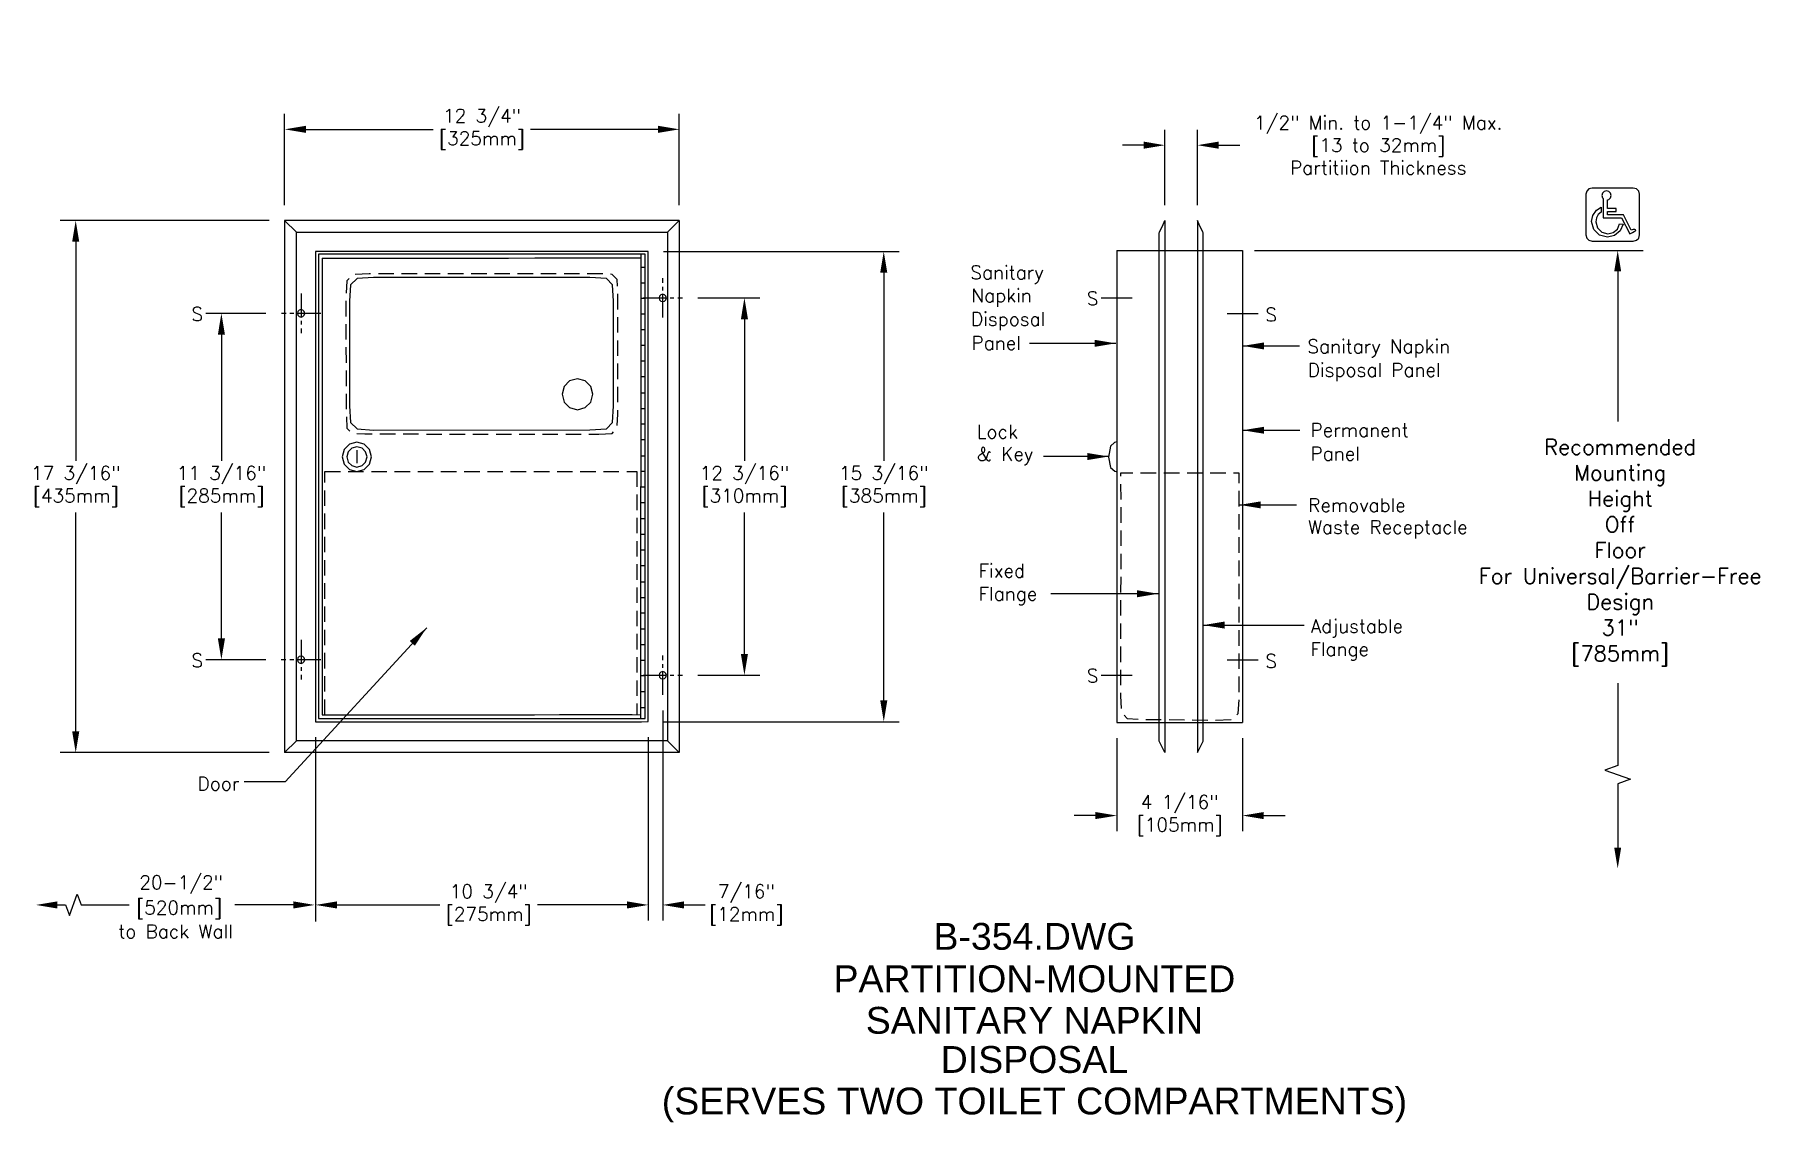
# Model space of a CAD drawing. Extents: x 0.2 to 55.9, y 1.1 to 36.2.
import ezdxf
from ezdxf.enums import TextEntityAlignment as Align

# ---------------------------------------------------------------- set-up
doc = ezdxf.new("R2010")
doc.units = 0
doc.header["$MEASUREMENT"] = 0
doc.header["$PDMODE"] = 35
doc.header["$PDSIZE"] = 1
doc.linetypes.add('CENTER2', pattern=[1.125, 0.75, -0.125, 0.125, -0.125])
doc.linetypes.add('HIDDEN2', pattern=[0.1875, 0.125, -0.0625])
doc.layers.get('0').update_dxf_attribs({"linetype": 'CONTINUOUS'})
doc.layers.get('DEFPOINTS').update_dxf_attribs({"linetype": 'CONTINUOUS'})
for name, color, linetype in [('DETAIL', 4, 'CONTINUOUS'), ('DIM', 1, 'CONTINUOUS'), ('TEXT', 2, 'CONTINUOUS')]:
    doc.layers.add(name, color=color, linetype=linetype)
doc.styles.add('ARIAL_5', font='arial.ttf', dxfattribs={"height": 5})
doc.styles.add('DIM_S_7', font='simplex.shx', dxfattribs={"height": 0.5625})
doc.styles.add('DIM_S_8', font='simplex.shx', dxfattribs={"height": 0.4375})
doc.dimstyles.new('DIM_S_7', dxfattribs={"dimtxt": 0.12, "dimasz": 0.6875, "dimexe": 0.5, "dimexo": 0.5, "dimgap": 0.09375, "dimtad": 0, "dimtih": 1, "dimtoh": 1, "dimdec": 4, "dimzin": 0, "dimtxsty": 'DIM_S_8', "dimcen": 0.09375, "dimaunit": 1, "dimazin": 3, "dimtfac": 1, "dimtdec": 4, "dimtofl": 0, "dimtmove": 0, "dimatfit": 3, "dimtolj": 1, "dimtzin": 0})

# ---------------------------------------------------------------- blocks, each defined once
blk = doc.blocks.new('*D7')
at = {"color": 0, "linetype": 'BYBLOCK'}
for p, q in [((20.517, 29.188), (28.127, 29.188)), ((27.627, 28.5), (27.627, 22.427)), ((27.627, 14.688), (27.627, 20.761)), ((20.519, 14), (28.127, 14))]:
    blk.add_line(p, q, dxfattribs=at)
for points in [[(27.513, 28.5), (27.742, 28.5), (27.627, 29.188)], [(27.513, 14.688), (27.742, 14.688), (27.627, 14)]]:
    blk.add_solid(points, dxfattribs=at)
at = {"layer": 'DEFPOINTS', "color": 0, "linetype": 'BYBLOCK'}
for p in [(20.017, 29.188), (20.019, 14), (27.627, 14)]:
    blk.add_point(p, dxfattribs=at)
at = {"color": 0, "linetype": 'BYBLOCK', "insert": (27.627, 21.594), "char_height": 0.4375, "attachment_point": 5, "style": 'DIM_S_8'}
blk.add_mtext('\\A1;15 3/16"\\P[385mm]', dxfattribs=at)
blk = doc.blocks.new('TBLK_TX')
blk = doc.blocks.new('*D4')
at = {"color": 0, "linetype": 'BYBLOCK'}
for p, q in [((21.625, 27.688), (23.626, 27.688)), ((23.126, 27), (23.126, 22.427)), ((23.126, 16.188), (23.126, 20.761)), ((21.625, 15.5), (23.626, 15.5))]:
    blk.add_line(p, q, dxfattribs=at)
for points in [[(23.012, 27), (23.241, 27), (23.126, 27.688)], [(23.012, 16.188), (23.241, 16.188), (23.126, 15.5)]]:
    blk.add_solid(points, dxfattribs=at)
at = {"layer": 'DEFPOINTS', "color": 0, "linetype": 'BYBLOCK'}
for p in [(21.125, 27.688), (21.125, 15.5), (23.126, 15.5)]:
    blk.add_point(p, dxfattribs=at)
at = {"color": 0, "linetype": 'BYBLOCK', "insert": (23.126, 21.594), "char_height": 0.4375, "attachment_point": 5, "style": 'DIM_S_8'}
blk.add_mtext('\\A1;12 3/16"\\P[310mm]', dxfattribs=at)
blk = doc.blocks.new('*D3')
at = {"color": 0, "linetype": 'BYBLOCK'}
for p, q in [((7.667, 27.188), (5.73, 27.188)), ((6.23, 26.5), (6.23, 22.427)), ((6.23, 16.688), (6.23, 20.761)), ((7.666, 16), (5.73, 16))]:
    blk.add_line(p, q, dxfattribs=at)
for points in [[(6.116, 26.5), (6.345, 26.5), (6.23, 27.188)], [(6.116, 16.688), (6.345, 16.688), (6.23, 16)]]:
    blk.add_solid(points, dxfattribs=at)
at = {"layer": 'DEFPOINTS', "color": 0, "linetype": 'BYBLOCK'}
for p in [(8.167, 27.188), (6.23, 16), (8.166, 16)]:
    blk.add_point(p, dxfattribs=at)
at = {"color": 0, "linetype": 'BYBLOCK', "insert": (6.23, 21.594), "char_height": 0.4375, "attachment_point": 5, "style": 'DIM_S_8'}
blk.add_mtext('\\A1;11 3/16"\\P[285mm]', dxfattribs=at)
blk = doc.blocks.new('*D2')
at = {"color": 0, "linetype": 'BYBLOCK'}
for p, q in [((7.772, 30.188), (1.024, 30.188)), ((1.524, 29.5), (1.524, 22.427)), ((1.524, 13.688), (1.524, 20.761)), ((7.772, 13), (1.024, 13))]:
    blk.add_line(p, q, dxfattribs=at)
for points in [[(1.409, 29.5), (1.638, 29.5), (1.524, 30.188)], [(1.409, 13.688), (1.638, 13.688), (1.524, 13)]]:
    blk.add_solid(points, dxfattribs=at)
at = {"layer": 'DEFPOINTS', "color": 0, "linetype": 'BYBLOCK'}
for p in [(8.272, 30.188), (1.524, 13), (8.272, 13)]:
    blk.add_point(p, dxfattribs=at)
at = {"color": 0, "linetype": 'BYBLOCK', "insert": (1.524, 21.594), "char_height": 0.4375, "attachment_point": 5, "style": 'DIM_S_8'}
blk.add_mtext('\\A1;17 3/16"\\P[435mm]', dxfattribs=at)
blk = doc.blocks.new('*D11')
at = {"color": 0, "linetype": 'BYBLOCK'}
for p, q in [((9.272, 13.5), (9.272, 7.581)), ((20.019, 13.5), (20.019, 7.581)), ((9.96, 8.081), (13.291, 8.081)), ((19.331, 8.081), (16.437, 8.081))]:
    blk.add_line(p, q, dxfattribs=at)
for points in [[(9.96, 8.195), (9.96, 7.966), (9.272, 8.081)], [(19.331, 8.195), (19.331, 7.966), (20.019, 8.081)]]:
    blk.add_solid(points, dxfattribs=at)
at = {"layer": 'DEFPOINTS', "color": 0, "linetype": 'BYBLOCK'}
for p in [(9.272, 14), (20.019, 14), (20.019, 8.081)]:
    blk.add_point(p, dxfattribs=at)
at = {"color": 0, "linetype": 'BYBLOCK', "insert": (14.864, 8.081), "char_height": 0.4375, "attachment_point": 5, "style": 'DIM_S_8'}
blk.add_mtext('\\A1;10 3/4"\\P[275mm]', dxfattribs=at)
blk = doc.blocks.new('*D10')
at = {"color": 0, "linetype": 'BYBLOCK'}
for p, q in [((20.487, 14.363), (20.487, 7.581)), ((20.019, 13.5), (20.019, 7.581)), ((19.331, 8.081), (18.644, 8.081)), ((21.175, 8.081), (21.862, 8.081))]:
    blk.add_line(p, q, dxfattribs=at)
for points in [[(19.331, 8.195), (19.331, 7.966), (20.019, 8.081)], [(21.175, 8.195), (21.175, 7.966), (20.487, 8.081)]]:
    blk.add_solid(points, dxfattribs=at)
at = {"layer": 'DEFPOINTS', "color": 0, "linetype": 'BYBLOCK'}
for p in [(20.487, 14.863), (20.019, 14), (20.487, 8.081)]:
    blk.add_point(p, dxfattribs=at)
at = {"color": 0, "linetype": 'BYBLOCK', "insert": (23.185, 8.081), "char_height": 0.4375, "attachment_point": 5, "style": 'DIM_S_8'}
blk.add_mtext('\\A1;7/16"\\P[12mm]', dxfattribs=at)
blk = doc.blocks.new('*D1')
at = {"color": 0, "linetype": 'BYBLOCK'}
for p, q in [((8.272, 30.688), (8.272, 33.632)), ((21.022, 30.688), (21.022, 33.632)), ((8.96, 33.132), (13.075, 33.132)), ((20.335, 33.132), (16.22, 33.132))]:
    blk.add_line(p, q, dxfattribs=at)
for points in [[(8.96, 33.247), (8.96, 33.017), (8.272, 33.132)], [(20.335, 33.247), (20.335, 33.017), (21.022, 33.132)]]:
    blk.add_solid(points, dxfattribs=at)
at = {"layer": 'DEFPOINTS', "color": 0, "linetype": 'BYBLOCK'}
for p in [(21.022, 33.132), (8.272, 30.188), (21.022, 30.188)]:
    blk.add_point(p, dxfattribs=at)
at = {"color": 0, "linetype": 'BYBLOCK', "insert": (14.647, 33.132), "char_height": 0.4375, "attachment_point": 5, "style": 'DIM_S_8'}
blk.add_mtext('\\A1;12 3/4"\\P[325mm]', dxfattribs=at)
blk = doc.blocks.new('*D8')
at = {"color": 0, "linetype": 'BYBLOCK'}
for p, q in [((35.155, 13.469), (35.155, 10.467)), ((39.217, 13.469), (39.217, 10.467)), ((34.467, 10.967), (33.78, 10.967)), ((39.905, 10.967), (40.592, 10.967))]:
    blk.add_line(p, q, dxfattribs=at)
for points in [[(34.467, 11.082), (34.467, 10.853), (35.155, 10.967)], [(39.905, 11.082), (39.905, 10.853), (39.217, 10.967)]]:
    blk.add_solid(points, dxfattribs=at)
at = {"layer": 'DEFPOINTS', "color": 0, "linetype": 'BYBLOCK'}
for p in [(35.155, 13.969), (39.217, 13.969), (39.217, 10.967)]:
    blk.add_point(p, dxfattribs=at)
at = {"color": 0, "linetype": 'BYBLOCK', "insert": (37.186, 10.967), "char_height": 0.4375, "attachment_point": 5, "style": 'DIM_S_8'}
blk.add_mtext('\\A1;4 1/16"\\P[105mm]', dxfattribs=at)
blk = doc.blocks.new('*D9')
at = {"color": 0, "linetype": 'BYBLOCK'}
for p, q in [((36.71, 30.688), (36.71, 33.12)), ((37.758, 30.688), (37.758, 33.12)), ((36.023, 32.62), (35.335, 32.62)), ((38.446, 32.62), (39.133, 32.62))]:
    blk.add_line(p, q, dxfattribs=at)
for points in [[(36.023, 32.735), (36.023, 32.506), (36.71, 32.62)], [(38.446, 32.735), (38.446, 32.506), (37.758, 32.62)]]:
    blk.add_solid(points, dxfattribs=at)
at = {"layer": 'DEFPOINTS', "color": 0, "linetype": 'BYBLOCK'}
for p in [(37.758, 32.62), (36.71, 30.188), (37.758, 30.188)]:
    blk.add_point(p, dxfattribs=at)
at = {"color": 0, "linetype": 'BYBLOCK', "insert": (43.602, 32.62), "char_height": 0.4375, "attachment_point": 5, "style": 'DIM_S_8'}
blk.add_mtext('\\A1;1/2" Min. to 1-1/4" Max.\\P[13 to 32mm]\\PPartitiion Thickness', dxfattribs=at)

msp = doc.modelspace()

# ---------------------------------------------------------------- linework, layer by layer
at = {"layer": 'DEFPOINTS', "color": 0, "linetype": 'BYBLOCK'}
msp.add_point((9.27243, 13.99954), dxfattribs=at)
at = {"layer": 'DETAIL', "linetype": 'CONTINUOUS'}
for p, q in [((8.27244, 30.18791), (8.27244, 13.00041)), ((21.02244, 30.18791), (8.27244, 30.18791)), ((8.65463, 29.80571), (8.27244, 30.18791)), ((20.64024, 29.80571), (21.02244, 30.18791)), ((21.02244, 30.18791), (21.02244, 13.00041)), ((51.52865, 30.37273), (51.00348, 30.37273)), ((51.7727, 29.87798), (51.52865, 30.37273)), ((51.72631, 29.75478), (51.81204, 29.79823)), ((51.81204, 29.79823), (51.81026, 29.80183)), ((9.27328, 29.18437), (9.27243, 13.99954)), ((20.01729, 29.18788), (9.27328, 29.18437)), ((9.36266, 29.09674), (9.36266, 14.09942)), ((19.91908, 29.09674), (9.36266, 29.09674)), ((19.91908, 14.09942), (19.91908, 29.09674)), ((20.01881, 14.00037), (20.01729, 29.18788)), ((35.15467, 29.21913), (35.15467, 13.96912)), ((35.15467, 29.21913), (39.21717, 29.21913)), ((39.21717, 29.21913), (39.21717, 13.96912)), ((34.65467, 27.68791), (35.65467, 27.68791)), ((38.71717, 27.18791), (39.71717, 27.18791)), ((38.71717, 16.00041), (39.71717, 16.00041)), ((34.65467, 15.50041), (35.65467, 15.50041)), ((9.36266, 14.09942), (19.91908, 14.09942)), ((35.15467, 13.96912), (39.21717, 13.96912)), ((8.65463, 13.3826), (8.27244, 13.00041)), ((20.64024, 13.3826), (21.02244, 13.00041)), ((21.02244, 13.00041), (8.27244, 13.00041))]:
    msp.add_line(p, q, dxfattribs=at)
at = {"layer": 'DETAIL', "linetype": 'CENTER2'}
for p, q in [((20.48756, 27.05018), (20.48756, 28.32571)), ((8.80445, 27.82571), (8.80438, 26.55018)), ((19.84993, 27.68791), (21.12531, 27.68791)), ((9.44216, 27.18792), (8.16678, 27.18792)), ((8.80383, 16.63821), (8.80376, 15.36268)), ((9.44154, 16.00042), (8.16616, 16.00042)), ((20.48749, 14.86266), (20.4875, 16.13823)), ((19.84993, 15.50041), (21.12531, 15.50041))]:
    msp.add_line(p, q, dxfattribs=at)
at = {"layer": 'DETAIL', "linetype": 'HIDDEN2', "ltscale": 4}
for p, q in [((9.57385, 22.08191), (19.65153, 22.08358)), ((9.57385, 14.22105), (9.57385, 22.08191)), ((19.65153, 22.08359), (19.65325, 14.22571))]:
    msp.add_line(p, q, dxfattribs=at)
at = {"layer": 'DETAIL', "linetype": 'CONTINUOUS'}
for points in [[(51.83989, 29.52021), (51.94219, 29.54777), (52.01485, 29.62019), (52.04248, 29.72204), (52.04248, 31.03393), (52.01485, 31.13581), (51.94219, 31.20819), (51.83989, 31.23572), (50.51161, 31.23572), (50.40937, 31.20819), (50.33668, 31.13581), (50.30902, 31.03393), (50.30902, 29.72204), (50.33668, 29.62019), (50.40937, 29.54777), (50.51161, 29.52021)], [(51.50865, 30.07121), (51.41621, 29.85314), (51.23823, 29.70162), (51.00303, 29.64484), (50.74437, 29.71456), (50.56047, 29.89772), (50.49047, 30.15537), (50.53725, 30.35305), (50.65388, 30.51996), (50.80475, 30.62061), (50.80623, 30.45427), (50.70418, 30.37987), (50.6482, 30.2782), (50.63112, 30.14467), (50.68361, 29.95148), (50.82154, 29.81412), (51.01557, 29.76184), (51.19189, 29.80263), (51.32537, 29.91296), (51.39475, 30.07472)], [(8.65463, 13.3826), (8.65463, 29.80571), (20.64024, 29.80571), (20.64024, 13.3826)], [(18.13727, 23.42458), (18.66762, 23.45868), (18.86883, 23.66456), (18.90045, 24.19763), (18.9013, 27.57699), (18.86946, 28.10938), (18.66783, 28.31402), (18.13727, 28.34744), (11.14662, 28.3466), (10.61189, 28.31339), (10.40268, 28.10917), (10.36677, 27.57699), (10.36926, 24.19763), (10.40452, 23.66296), (10.61254, 23.45411), (11.14662, 23.41841)], [(8.80442, 27.30771), (8.74401, 27.29133), (8.70106, 27.24835), (8.68472, 27.18792), (8.70106, 27.12744), (8.74401, 27.08447), (8.80442, 27.06813), (8.86489, 27.08447), (8.90786, 27.12744), (8.92421, 27.18792), (8.90786, 27.24835), (8.86489, 27.29133)], [(20.48756, 27.8077), (20.42715, 27.79132), (20.38421, 27.74833), (20.36787, 27.68791), (20.38421, 27.62743), (20.42715, 27.58446), (20.48756, 27.56812), (20.54804, 27.58446), (20.591, 27.62743), (20.60736, 27.68791), (20.591, 27.74833), (20.54804, 27.79132)], [(8.8038, 16.12021), (8.74339, 16.10383), (8.70044, 16.06085), (8.6841, 16.00042), (8.70044, 15.93994), (8.74339, 15.89697), (8.8038, 15.88063), (8.86427, 15.89697), (8.90724, 15.93994), (8.92359, 16.00042), (8.90724, 16.06085), (8.86427, 16.10383)], [(20.48756, 15.6202), (20.42715, 15.60382), (20.38421, 15.56083), (20.36787, 15.50041), (20.38421, 15.43993), (20.42715, 15.39696), (20.48756, 15.38062), (20.54804, 15.39696), (20.591, 15.43993), (20.60736, 15.50041), (20.591, 15.56083), (20.54804, 15.60382)]]:
    msp.add_lwpolyline(points, close=True, dxfattribs=at)
for points in [[(51.00348, 30.85255), (51.05162, 30.86551), (51.10653, 30.92022), (51.12743, 30.99718), (51.10653, 31.07409), (51.05162, 31.12874), (50.97438, 31.14954), (50.89712, 31.12874), (50.84223, 31.07409), (50.82135, 30.99718), (50.84223, 30.92022), (50.86615, 30.89638)], [(50.86615, 30.89638), (50.86615, 30.27691)], [(51.00348, 30.57114), (51.00348, 30.85255)], [(36.7104, 30.18791), (36.71101, 13.00041), (36.52351, 13.37492), (36.52351, 29.78692)], [(36.52351, 29.78692), (36.53215, 29.80571), (36.6481, 30.05453), (36.7104, 30.18791)], [(37.75848, 30.18791), (37.75788, 13.00041), (37.94538, 13.37495), (37.94538, 29.78702)], [(37.94538, 29.78702), (37.93673, 29.80582), (37.82079, 30.05456), (37.75848, 30.18791)], [(50.86615, 30.27691), (51.00348, 30.27691)], [(51.00348, 30.47531), (51.29207, 30.47531), (51.29207, 30.57114), (51.00348, 30.57114)], [(51.00348, 30.37273), (51.00348, 30.47531)], [(51.00348, 30.27691), (51.45963, 30.27691)], [(51.45963, 30.27691), (51.72631, 29.75478)], [(51.81026, 29.80183), (51.87102, 29.82728), (51.90995, 29.85534), (51.91901, 29.88076), (51.89379, 29.89559), (51.84088, 29.89449), (51.7727, 29.87798)], [(9.48656, 28.9722), (9.50028, 28.97212), (9.76717, 28.97185), (10.18432, 28.97181), (10.73026, 28.97199), (11.38348, 28.97234), (12.12252, 28.97286), (12.92589, 28.9735), (13.7721, 28.97424), (14.63968, 28.97504), (15.50715, 28.97588), (16.35301, 28.97673), (17.15579, 28.97756), (17.89401, 28.97834), (18.54618, 28.97904), (19.09081, 28.97964), (19.50643, 28.98011), (19.77157, 28.98041), (19.7761, 28.98041)], [(19.77616, 29.09674), (19.76917, 14.09942)], [(9.48656, 28.9722), (9.48146, 14.22131)], [(19.77918, 28.68398), (19.92026, 28.68398)], [(19.77918, 28.17928), (19.92026, 28.17928)], [(19.77918, 27.67812), (19.92026, 27.67812)], [(19.78618, 27.16994), (19.92737, 27.16994)], [(19.7756, 26.66346), (19.91678, 26.66346)], [(19.7756, 26.15876), (19.91678, 26.15876)], [(19.7756, 25.6577), (19.91678, 25.6577)], [(19.78274, 25.14942), (19.92382, 25.14942)], [(17.73107, 25.07161), (17.47996, 25.00366), (17.30149, 24.82514), (17.23358, 24.57401)], [(17.23358, 24.57401), (17.30149, 24.32289), (17.47996, 24.14436), (17.73107, 24.07642)], [(18.2284, 24.57401), (18.16048, 24.82514), (17.98206, 25.00366), (17.73107, 25.07161)], [(17.73107, 24.07642), (17.98206, 24.14436), (18.16048, 24.32289), (18.2284, 24.57401)], [(19.78274, 24.62357), (19.92382, 24.62357)], [(19.78274, 24.11897), (19.92382, 24.11897)], [(19.78274, 23.6178), (19.92382, 23.6178)], [(10.60682, 23.0235), (10.36939, 22.95924), (10.20059, 22.79041), (10.13634, 22.55289)], [(10.60682, 22.881), (10.44122, 22.83621), (10.32351, 22.7185), (10.2787, 22.55289)], [(11.07733, 22.55289), (11.01308, 22.79041), (10.84426, 22.95924), (10.60682, 23.0235)], [(10.93496, 22.55289), (10.89016, 22.7185), (10.77244, 22.83621), (10.60682, 22.881)], [(19.78975, 23.10954), (19.93093, 23.10954)], [(35.15716, 23.0399), (35.08557, 23.02181), (34.95284, 22.89342), (34.88203, 22.54362)], [(10.13634, 22.55289), (10.20059, 22.31528), (10.36939, 22.1464), (10.60682, 22.08214)], [(10.2787, 22.55289), (10.32351, 22.38724), (10.44122, 22.26946), (10.60682, 22.22465)], [(10.60517, 22.76418), (10.60496, 22.65575), (10.60475, 22.45582), (10.60517, 22.35239)], [(10.60682, 22.22465), (10.77244, 22.26946), (10.89016, 22.38724), (10.93496, 22.55289)], [(10.60682, 22.08214), (10.84426, 22.1464), (11.01308, 22.31528), (11.07733, 22.55289)], [(19.78274, 22.59079), (19.92382, 22.59079)], [(34.88203, 22.54362), (34.95616, 22.20853), (35.09254, 22.08607), (35.16585, 22.06907)], [(19.78274, 22.08609), (19.92382, 22.08609)], [(19.78274, 21.58492), (19.92382, 21.58492)], [(19.78975, 21.07675), (19.93093, 21.07675)], [(19.78274, 20.55804), (19.92382, 20.55804)], [(19.78274, 20.05331), (19.92382, 20.05331)], [(19.78274, 19.55214), (19.92382, 19.55214)], [(19.78975, 19.044), (19.93093, 19.044)], [(19.76859, 18.51811), (19.90968, 18.51811)], [(19.76859, 18.01341), (19.90968, 18.01341)], [(19.76859, 17.51225), (19.90968, 17.51225)], [(19.7756, 17.00408), (19.91678, 17.00408)], [(19.78274, 16.49237), (19.92382, 16.49237)], [(19.78274, 15.98764), (19.92382, 15.98764)], [(19.78274, 15.48651), (19.92382, 15.48651)], [(19.78975, 14.97834), (19.93093, 14.97834)], [(9.27243, 13.99954), (9.48004, 13.9991), (9.87723, 13.99875), (10.39922, 13.99851), (11.02679, 13.99838), (11.74071, 13.99833), (12.5218, 13.99835), (13.35081, 13.99845), (14.20854, 13.99859), (15.07578, 13.99878), (15.9333, 13.999), (16.7619, 13.99924), (17.54236, 13.99948), (18.25547, 13.99971), (18.88201, 13.99993), (19.40276, 14.00012), (19.79852, 14.00027), (20.01881, 14.00037), (20.01881, 14.00038)], [(9.48146, 14.22131), (9.73663, 14.22057), (10.15409, 14.22028), (10.70118, 14.22039), (11.35627, 14.22082), (12.09772, 14.22151), (12.90387, 14.22237), (13.75312, 14.22336), (14.62379, 14.22437), (15.49427, 14.22535), (16.34291, 14.22622), (17.14807, 14.22692), (17.88813, 14.22736), (18.54142, 14.22748), (19.08632, 14.2272), (19.50119, 14.22645), (19.76923, 14.22597)], [(19.76933, 14.45959), (19.92382, 14.45959)]]:
    msp.add_lwpolyline(points, dxfattribs=at)
at = {"layer": 'DETAIL', "linetype": 'HIDDEN2', "ltscale": 4, "flags": 128}
for points in [[(18.41903, 23.28707), (18.85164, 23.31227), (19.00931, 23.4798), (19.03247, 23.93322), (19.03167, 27.85531), (19.011, 28.2862), (18.85467, 28.44611), (18.43399, 28.46983), (11.00328, 28.4671), (10.47931, 28.43647), (10.27925, 28.23402), (10.24721, 27.70284), (10.26469, 23.93322), (10.28466, 23.48021), (10.44165, 23.31449), (10.86496, 23.29326)], [(38.34638, 14.05116), (38.87804, 14.07395), (39.07809, 14.26308), (39.10873, 14.79961), (39.11196, 21.15233), (39.10893, 21.7685), (39.10645, 21.99377), (39.10543, 22.0251), (35.27398, 22.02439), (35.27611, 21.97857), (35.28005, 21.74336), (35.28217, 21.17221), (35.27836, 14.83667), (35.3029, 14.30616), (35.491, 14.10503), (36.01436, 14.07349)]]:
    msp.add_lwpolyline(points, close=True, dxfattribs=at)
at = {"layer": 'DIM', "linetype": 'CONTINUOUS'}
for p, q in [((39.6043, 29.21913), (52.1637, 29.21913)), ((51.33655, 28.54413), (51.33655, 23.69247)), ((9.27243, 13.49954), (9.27243, 7.54549)), ((0.93182, 8.08055), (1.19791, 8.08055)), ((1.69791, 8.08055), (3.25299, 8.08055)), ((8.55368, 8.08055), (6.66258, 8.08055))]:
    msp.add_line(p, q, dxfattribs=at)
for points in [[(51.33655, 15.24043), (51.33655, 12.58849), (50.92443, 12.43849), (51.74867, 12.13849), (51.33655, 11.98849), (51.33655, 9.82163)], [(0.48966, 8.08055), (1.19791, 8.08055), (1.32291, 7.73711), (1.57291, 8.42398), (1.69791, 8.08055), (2.61864, 8.08055)]]:
    msp.add_lwpolyline(points, dxfattribs=at)
for points in [[(51.22405, 28.54413), (51.44905, 28.54413), (51.33655, 29.21913)], [(51.22405, 9.9284), (51.44905, 9.9284), (51.33655, 9.2534)], [(0.93182, 8.19513), (0.93182, 7.96596), (0.24432, 8.08055)], [(8.55368, 8.19513), (8.55368, 7.96596), (9.24118, 8.08055)]]:
    msp.add_solid(points, dxfattribs=at)

# ---------------------------------------------------------------- block references
at = {"layer": 'TEXT', "linetype": 'CONTINUOUS'}
ref = msp.add_blockref('TBLK_TX', (32.4949, 1.31466), dxfattribs=dict(at, xscale=0.1733333333333334, yscale=0.1733333333333334, zscale=0.1733333333333334))
ref.add_attrib('TITLE', '(SERVES TWO TOILET COMPARTMENTS)', dxfattribs={"layer": '0', "height": 0.8666667, "style": 'ARIAL_5'}).set_placement((32.4949, 1.31466), align=Align.CENTER)
ref.add_attrib('DWG_NAME', 'B-354.DWG', dxfattribs={"layer": '0', "height": 0.866667, "style": 'ARIAL_5'}).set_placement((32.4949, 6.6328), align=Align.CENTER)
ref = msp.add_blockref('TBLK_TX', (32.4949, 6.52824), dxfattribs=dict(at, xscale=0.1733333333333334, yscale=0.1733333333333334, zscale=0.1733333333333334))
ref.add_attrib('DWG_NAME', 'PARTITION-MOUNTED', dxfattribs={"layer": '0', "height": 0.8666667, "style": 'ARIAL_5'}).set_placement((32.4949, 5.26332), align=Align.CENTER)
ref = msp.add_blockref('TBLK_TX', (32.4949, 3.92145), dxfattribs=dict(at, xscale=0.1733333333333334, yscale=0.1733333333333334, zscale=0.1733333333333334))
ref.add_attrib('TITLE', 'SANITARY NAPKIN', dxfattribs={"layer": '0', "height": 0.8666667, "style": 'ARIAL_5'}).set_placement((32.4949, 3.92145), align=Align.CENTER)
ref.add_attrib('DWG_NAME', 'DISPOSAL', dxfattribs={"layer": '0', "height": 0.866667, "style": 'ARIAL_5'}).set_placement((32.4949, 2.65653), align=Align.CENTER)

# ---------------------------------------------------------------- texts
at = {"layer": 'DIM', "linetype": 'CONTINUOUS', "style": 'DIM_S_8'}
for s, p in [('Sanitary', (30.42489, 28.29122)), ('Napkin', (30.45653, 27.54629)), ('S', (34.18599, 27.45079)), ('S', (5.26163, 26.95081)), ('S', (39.95259, 26.93115)), ('Disposal', (30.44523, 26.78695)), ('Panel', (30.46013, 26.0132)), ('Sanitary Napkin', (41.3118, 25.90503)), ('Disposal Panel', (41.32364, 25.14336)), ('Lock', (30.62949, 23.14517)), ('Permanent', (41.41088, 23.20164)), ('& Key', (30.63381, 22.42908)), ('Panel', (41.4109, 22.43997)), ('Removable', (41.33895, 20.7736)), ('Waste Receptacle', (41.33223, 20.06512)), ('Fixed', (30.68939, 18.65609)), ('Flange', (30.68898, 17.91104)), ('Adjustable', (41.42115, 16.8667)), ('S', (5.26163, 15.76329)), ('S', (39.95259, 15.74365)), ('Flange', (41.40992, 16.12277)), ('S', (34.18599, 15.26329)), ('Door', (5.45889, 11.78116)), ('20-1/2"', (3.57909, 8.58917)), ('[520mm]', (3.47492, 7.77667)), ('to Back Wall', (2.902, 7.00584))]:
    msp.add_text(s, height=0.4375, dxfattribs=at).set_placement(p)
at = {"layer": 'DIM', "linetype": 'CONTINUOUS', "insert": (51.41753, 19.45531), "char_height": 0.5, "attachment_point": 5, "style": 'DIM_S_7'}
msp.add_mtext('Recommended\\PMounting\\PHeight\\POff\\PFloor\\PFor Universal/Barrier-Free\\PDesign\\P31"\\P[785mm]', dxfattribs=at)

# ---------------------------------------------------------------- dimensions: what is measured, and where the dimension line sits
at = {"layer": 'DIM', "linetype": 'CONTINUOUS'}
for base, p1, p2, text, picture, middle in [((37.75848, 32.62015), (36.7104, 30.18791), (37.75848, 30.18791), '1/2" Min. to 1-1/4" Max.\\P[13 to 32mm]\\PPartitiion Thickness', '*D9', (43.60223, 32.62015)), ((21.02244, 33.13195), (8.27244, 30.18791), (21.02244, 30.18791), '<>\\P[325mm]', '*D1', (14.64744, 33.13195)), ((39.21717, 10.96711), (35.15467, 13.96912), (39.21717, 13.96912), '<>\\P[105mm]', '*D8', (37.18592, 10.96711))]:
    dim = msp.add_linear_dim(base=base, p1=p1, p2=p2, text=text, dimstyle='DIM_S_7', override={"dimpost": '"'}, dxfattribs=at)
    dim.commit()
    dim.dimension.update_dxf_attribs({"geometry": picture, "text_midpoint": middle})
for base, p1, p2, text, picture, middle in [((1.52365, 13.00041), (8.27244, 30.18791), (8.27244, 13.00041), '<>\\P[435mm]', '*D2', (1.52365, 21.59416)), ((27.62716, 14.00037), (20.01729, 29.18788), (20.01881, 14.00037), '<>\\P[385mm]', '*D7', (27.62716, 21.59413)), ((23.12644, 15.50041), (21.12531, 27.68791), (21.12531, 15.50041), '<>\\P[310mm]', '*D4', (23.12644, 21.59416)), ((6.23031, 16.00041), (8.16678, 27.18792), (8.16616, 16.00041), '<>\\P[285mm]', '*D3', (6.23031, 21.59416))]:
    dim = msp.add_linear_dim(base=base, p1=p1, p2=p2, angle=90, text=text, dimstyle='DIM_S_7', override={"dimpost": '"'}, dxfattribs=at)
    dim.commit()
    dim.dimension.update_dxf_attribs({"geometry": picture, "text_midpoint": middle})
for base, p1, p2, text, picture, middle in [((20.48749, 8.08055), (20.01881, 14.00037), (20.48749, 14.86266), '<>\\P[12mm]', '*D10', (23.18541, 8.08055)), ((20.01881, 8.08055), (9.27243, 13.99954), (20.01881, 14.00037), '<>\\P[275mm]', '*D11', (14.86434, 8.08055))]:
    dim = msp.add_linear_dim(base=base, p1=p1, p2=p2, text=text, dimstyle='DIM_S_7', override={"dimpost": '"'}, dxfattribs=at)
    dim.commit()
    dim.dimension.update_dxf_attribs({"geometry": picture, "text_midpoint": middle, "dimtype": 160})

# ---------------------------------------------------------------- leaders
for points in [[(35.1243, 26.21999), (32.33573, 26.21999)], [(39.22545, 26.13634), (41.05907, 26.13634)], [(39.22618, 23.41278), (41.07065, 23.41278)], [(34.89573, 22.56431), (32.79287, 22.56431)], [(39.11977, 21.00175), (40.96424, 21.00175)], [(36.49573, 18.1318), (33.02144, 18.1318)], [(12.86146, 17.0351), (8.29003, 12.05424), (6.96432, 12.05424)], [(37.94925, 17.11929), (41.21253, 17.11929)]]:
    msp.add_leader(points, dimstyle='DIM_S_7', dxfattribs=at)

doc.saveas('drawing.dxf')
